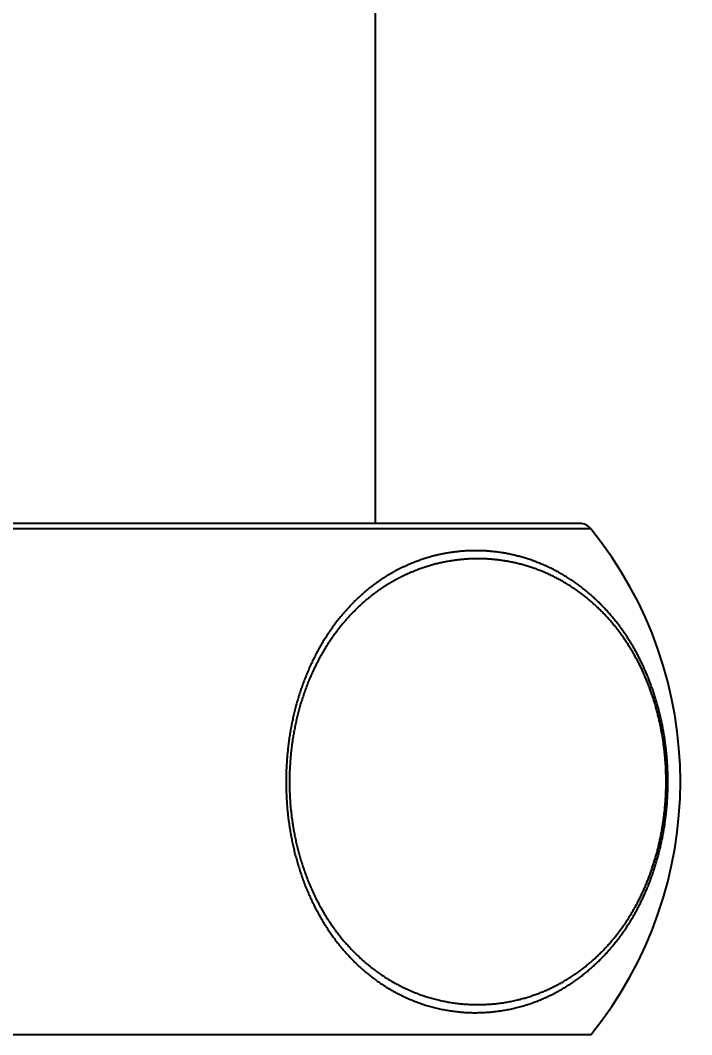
# Model space of a CAD drawing. Header units: millimetres. Extents: x 0 to 5600, y -67 to 2530.
# Drawn here: x 4154.88 to 4169.56, y 1496.62 to 1518.8 of the extents above; entities that cross this region are included whole.
import ezdxf

# ---------------------------------------------------------------- set-up
doc = ezdxf.new("R2010")
doc.units = ezdxf.units.MM
doc.layers.add('내부선 및 부속', color=4, linetype='Continuous')
doc.layers.add('치수선', color=7, linetype='Continuous')
doc.styles.add('____', font='')
doc.styles.get('____').set_extended_font_data('굴림')
doc.dimstyles.new('MSADIM', dxfattribs={"dimtxt": 33, "dimasz": 17, "dimexe": 10, "dimexo": 7.5, "dimgap": 10, "dimtad": 0, "dimtih": 1, "dimtoh": 1, "dimdec": 0, "dimzin": 1, "dimdsep": 46, "dimtxsty": '____', "dimcen": 11.25, "dimadec": 0, "dimazin": 0, "dimtfac": 1, "dimtdec": 0, "dimtix": 1, "dimtmove": 0, "dimatfit": 3, "dimfxl": 1, "dimtolj": 1, "dimtzin": 1, "dimarcsym": 0})

# ---------------------------------------------------------------- blocks, each defined once
blk = doc.blocks.new('*D6')
at = {"layer": '치수선', "color": 0, "linetype": 'Continuous', "lineweight": -2, "transparency": 16777216}
for p, q in [((4756.213, 1571.022), (4756.213, 1227.915)), ((4056.213, 1376.022), (4056.213, 1227.915)), ((4073.213, 1237.915), (4369.083, 1237.915)), ((4739.213, 1237.915), (4443.344, 1237.915))]:
    blk.add_line(p, q, dxfattribs=at)
at = {"layer": '치수선', "color": 0, "linetype": 'Continuous', "transparency": 16777216}
for points in [[(4073.213, 1240.748), (4073.213, 1235.081), (4056.213, 1237.915)], [(4739.213, 1240.748), (4739.213, 1235.081), (4756.213, 1237.915)]]:
    blk.add_solid(points, dxfattribs=at)
at = {"layer": '치수선', "color": 0, "linetype": 'Continuous', "transparency": 16777216, "insert": (4406.213, 1237.915), "char_height": 25, "attachment_point": 5, "style": '____'}
blk.add_mtext('\\A1;700', dxfattribs=at)

msp = doc.modelspace()

# ---------------------------------------------------------------- linework, layer by layer
at = {"layer": '내부선 및 부속', "linetype": 'Continuous'}
for p, q in [((4162.638, 1528.221), (4162.638, 1507.797)), ((4167.352, 1507.682), (4125.075, 1507.682)), ((4167.112, 1507.797), (4125.315, 1507.797)), ((4167.352, 1496.619), (4125.075, 1496.619))]:
    msp.add_line(p, q, dxfattribs=at)
at = {"layer": '내부선 및 부속', "linetype": 'Continuous', "flags": 128}
for points in [[(4165.852, 1497.243), (4165.876, 1497.25), (4165.9, 1497.257), (4165.924, 1497.264), (4165.948, 1497.271), (4165.971, 1497.279), (4165.995, 1497.287), (4166.019, 1497.295), (4166.043, 1497.303), (4166.066, 1497.311), (4166.09, 1497.319), (4166.113, 1497.328), (4166.137, 1497.336), (4166.16, 1497.345), (4166.184, 1497.354), (4166.207, 1497.363), (4166.23, 1497.373), (4166.254, 1497.382), (4166.277, 1497.392), (4166.3, 1497.402), (4166.323, 1497.411), (4166.346, 1497.422), (4166.369, 1497.432), (4166.391, 1497.442), (4166.414, 1497.453), (4166.437, 1497.463), (4166.459, 1497.474), (4166.482, 1497.485), (4166.505, 1497.496), (4166.527, 1497.507), (4166.549, 1497.519), (4166.571, 1497.53), (4166.594, 1497.542), (4166.616, 1497.554), (4166.638, 1497.566), (4166.66, 1497.578), (4166.682, 1497.59), (4166.703, 1497.603), (4166.725, 1497.615), (4166.747, 1497.628), (4166.768, 1497.641), (4166.79, 1497.654), (4166.811, 1497.667), (4166.832, 1497.68), (4166.853, 1497.693), (4166.875, 1497.707), (4166.896, 1497.72), (4166.916, 1497.734), (4166.937, 1497.748), (4166.958, 1497.762), (4166.979, 1497.776), (4166.999, 1497.791), (4167.02, 1497.805), (4167.04, 1497.819), (4167.061, 1497.834), (4167.081, 1497.849), (4167.101, 1497.864), (4167.121, 1497.879), (4167.141, 1497.894), (4167.161, 1497.909), (4167.18, 1497.925), (4167.2, 1497.94), (4167.22, 1497.956), (4167.239, 1497.972), (4167.259, 1497.988), (4167.278, 1498.004), (4167.297, 1498.02), (4167.316, 1498.036), (4167.335, 1498.052), (4167.354, 1498.069), (4167.373, 1498.085), (4167.391, 1498.102), (4167.41, 1498.119), (4167.428, 1498.136), (4167.447, 1498.153), (4167.465, 1498.17), (4167.483, 1498.187), (4167.501, 1498.204), (4167.519, 1498.222), (4167.537, 1498.24), (4167.555, 1498.257), (4167.573, 1498.275), (4167.59, 1498.293), (4167.608, 1498.311), (4167.625, 1498.329), (4167.642, 1498.347), (4167.659, 1498.365), (4167.676, 1498.384), (4167.693, 1498.402), (4167.71, 1498.421), (4167.727, 1498.439), (4167.743, 1498.458), (4167.76, 1498.477), (4167.776, 1498.496), (4167.793, 1498.515), (4167.809, 1498.534), (4167.825, 1498.553), (4167.841, 1498.573), (4167.857, 1498.592), (4167.873, 1498.611), (4167.888, 1498.631), (4167.888, 1498.631), (4167.904, 1498.651), (4167.919, 1498.67), (4167.935, 1498.69), (4167.95, 1498.71), (4167.965, 1498.73), (4167.98, 1498.75), (4167.995, 1498.77), (4168.01, 1498.791), (4168.024, 1498.811), (4168.039, 1498.831), (4168.053, 1498.852), (4168.068, 1498.872), (4168.082, 1498.893), (4168.096, 1498.914), (4168.11, 1498.934), (4168.124, 1498.955), (4168.138, 1498.976), (4168.151, 1498.997), (4168.165, 1499.018), (4168.179, 1499.039), (4168.192, 1499.06), (4168.205, 1499.082), (4168.218, 1499.103), (4168.231, 1499.124), (4168.244, 1499.146), (4168.257, 1499.167), (4168.27, 1499.189), (4168.283, 1499.211), (4168.295, 1499.232), (4168.307, 1499.254), (4168.32, 1499.276), (4168.332, 1499.298), (4168.344, 1499.32), (4168.356, 1499.342), (4168.368, 1499.364), (4168.38, 1499.386), (4168.391, 1499.408), (4168.403, 1499.43), (4168.414, 1499.453), (4168.426, 1499.475), (4168.437, 1499.497), (4168.448, 1499.52), (4168.459, 1499.542), (4168.47, 1499.565), (4168.481, 1499.588), (4168.491, 1499.61), (4168.502, 1499.633), (4168.512, 1499.656), (4168.523, 1499.679), (4168.533, 1499.701), (4168.543, 1499.724), (4168.553, 1499.747), (4168.563, 1499.77), (4168.573, 1499.793), (4168.582, 1499.816), (4168.592, 1499.84), (4168.602, 1499.863), (4168.611, 1499.886), (4168.62, 1499.909), (4168.629, 1499.933), (4168.639, 1499.956), (4168.648, 1499.979), (4168.656, 1500.003), (4168.665, 1500.026), (4168.674, 1500.05), (4168.682, 1500.073), (4168.691, 1500.097), (4168.699, 1500.121), (4168.707, 1500.144), (4168.716, 1500.168), (4168.724, 1500.192), (4168.731, 1500.215), (4168.739, 1500.239), (4168.747, 1500.263), (4168.755, 1500.287), (4168.762, 1500.311), (4168.77, 1500.335), (4168.777, 1500.359), (4168.784, 1500.383), (4168.791, 1500.407), (4168.798, 1500.431), (4168.805, 1500.455), (4168.812, 1500.479), (4168.819, 1500.503), (4168.825, 1500.527), (4168.832, 1500.552), (4168.838, 1500.576), (4168.844, 1500.6), (4168.85, 1500.624), (4168.856, 1500.649), (4168.862, 1500.673), (4168.868, 1500.697), (4168.874, 1500.722), (4168.88, 1500.746), (4168.885, 1500.771), (4168.891, 1500.795), (4168.896, 1500.82), (4168.901, 1500.844), (4168.907, 1500.869), (4168.912, 1500.893), (4168.912, 1500.893), (4168.917, 1500.918), (4168.921, 1500.942), (4168.926, 1500.967), (4168.931, 1500.992), (4168.935, 1501.016), (4168.94, 1501.041), (4168.944, 1501.066), (4168.948, 1501.09), (4168.953, 1501.115), (4168.957, 1501.14), (4168.961, 1501.164), (4168.965, 1501.189), (4168.968, 1501.214), (4168.972, 1501.239), (4168.975, 1501.264), (4168.979, 1501.288), (4168.982, 1501.313), (4168.986, 1501.338), (4168.989, 1501.363), (4168.992, 1501.388), (4168.995, 1501.413), (4168.998, 1501.438), (4169, 1501.462), (4169.003, 1501.487), (4169.006, 1501.512), (4169.008, 1501.537), (4169.01, 1501.562), (4169.013, 1501.587), (4169.015, 1501.612), (4169.017, 1501.637), (4169.019, 1501.662), (4169.021, 1501.687), (4169.022, 1501.712), (4169.024, 1501.737), (4169.026, 1501.762), (4169.027, 1501.787), (4169.029, 1501.812), (4169.03, 1501.837), (4169.031, 1501.862), (4169.032, 1501.887), (4169.033, 1501.912), (4169.034, 1501.937), (4169.035, 1501.962), (4169.035, 1501.987), (4169.036, 1502.013), (4169.036, 1502.038), (4169.037, 1502.063), (4169.037, 1502.088), (4169.037, 1502.113), (4169.037, 1502.138), (4169.037, 1502.163), (4169.037, 1502.188), (4169.037, 1502.213), (4169.037, 1502.238), (4169.036, 1502.263), (4169.036, 1502.288), (4169.035, 1502.313), (4169.035, 1502.338), (4169.034, 1502.363), (4169.033, 1502.388), (4169.032, 1502.413), (4169.031, 1502.438), (4169.03, 1502.464), (4169.029, 1502.489), (4169.027, 1502.514), (4169.026, 1502.539), (4169.024, 1502.564), (4169.022, 1502.589), (4169.021, 1502.614), (4169.019, 1502.639), (4169.017, 1502.664), (4169.015, 1502.689), (4169.013, 1502.713), (4169.01, 1502.738), (4169.008, 1502.763), (4169.006, 1502.788), (4169.003, 1502.813), (4169, 1502.838), (4168.998, 1502.863), (4168.995, 1502.888), (4168.992, 1502.913), (4168.989, 1502.938), (4168.986, 1502.963), (4168.982, 1502.987), (4168.979, 1503.012), (4168.975, 1503.037), (4168.972, 1503.062), (4168.968, 1503.087), (4168.964, 1503.111), (4168.961, 1503.136), (4168.957, 1503.161), (4168.953, 1503.186), (4168.948, 1503.21), (4168.944, 1503.235), (4168.94, 1503.26), (4168.935, 1503.284), (4168.931, 1503.309), (4168.926, 1503.334), (4168.921, 1503.358), (4168.917, 1503.383), (4168.917, 1503.383), (4168.912, 1503.407), (4168.907, 1503.432), (4168.901, 1503.457), (4168.896, 1503.481), (4168.891, 1503.506), (4168.885, 1503.53), (4168.88, 1503.554), (4168.874, 1503.579), (4168.868, 1503.603), (4168.862, 1503.628), (4168.856, 1503.652), (4168.85, 1503.676), (4168.844, 1503.701), (4168.838, 1503.725), (4168.832, 1503.749), (4168.825, 1503.773), (4168.819, 1503.797), (4168.812, 1503.822), (4168.805, 1503.846), (4168.798, 1503.87), (4168.791, 1503.894), (4168.784, 1503.918), (4168.777, 1503.942), (4168.77, 1503.966), (4168.762, 1503.99), (4168.755, 1504.014), (4168.747, 1504.038), (4168.739, 1504.061), (4168.731, 1504.085), (4168.724, 1504.109), (4168.716, 1504.133), (4168.707, 1504.156), (4168.699, 1504.18), (4168.691, 1504.204), (4168.682, 1504.227), (4168.674, 1504.251), (4168.665, 1504.274), (4168.656, 1504.298), (4168.648, 1504.321), (4168.639, 1504.345), (4168.629, 1504.368), (4168.62, 1504.391), (4168.611, 1504.415), (4168.602, 1504.438), (4168.592, 1504.461), (4168.582, 1504.484), (4168.573, 1504.507), (4168.563, 1504.53), (4168.553, 1504.553), (4168.543, 1504.576), (4168.533, 1504.599), (4168.523, 1504.622), (4168.512, 1504.645), (4168.502, 1504.668), (4168.491, 1504.69), (4168.481, 1504.713), (4168.47, 1504.736), (4168.459, 1504.758), (4168.448, 1504.781), (4168.437, 1504.803), (4168.426, 1504.826), (4168.414, 1504.848), (4168.403, 1504.87), (4168.391, 1504.893), (4168.38, 1504.915), (4168.368, 1504.937), (4168.356, 1504.959), (4168.344, 1504.981), (4168.332, 1505.003), (4168.32, 1505.025), (4168.307, 1505.047), (4168.295, 1505.068), (4168.283, 1505.09), (4168.27, 1505.112), (4168.257, 1505.133), (4168.244, 1505.155), (4168.231, 1505.176), (4168.218, 1505.198), (4168.205, 1505.219), (4168.192, 1505.24), (4168.179, 1505.262), (4168.165, 1505.283), (4168.152, 1505.304), (4168.138, 1505.325), (4168.124, 1505.346), (4168.11, 1505.366), (4168.096, 1505.387), (4168.082, 1505.408), (4168.068, 1505.428), (4168.053, 1505.449), (4168.039, 1505.469), (4168.024, 1505.49), (4168.01, 1505.51), (4167.995, 1505.53), (4167.98, 1505.55), (4167.965, 1505.571), (4167.95, 1505.591), (4167.935, 1505.61), (4167.919, 1505.63), (4167.904, 1505.65), (4167.904, 1505.65), (4167.888, 1505.67), (4167.873, 1505.689), (4167.857, 1505.709), (4167.841, 1505.728), (4167.825, 1505.747), (4167.809, 1505.767), (4167.793, 1505.786), (4167.776, 1505.805), (4167.76, 1505.824), (4167.743, 1505.843), (4167.727, 1505.861), (4167.71, 1505.88), (4167.693, 1505.899), (4167.676, 1505.917), (4167.659, 1505.935), (4167.642, 1505.954), (4167.625, 1505.972), (4167.608, 1505.99), (4167.59, 1506.008), (4167.573, 1506.026), (4167.555, 1506.044), (4167.537, 1506.061), (4167.519, 1506.079), (4167.501, 1506.096), (4167.483, 1506.114), (4167.465, 1506.131), (4167.447, 1506.148), (4167.428, 1506.165), (4167.41, 1506.182), (4167.391, 1506.199), (4167.373, 1506.215), (4167.354, 1506.232), (4167.335, 1506.248), (4167.316, 1506.265), (4167.297, 1506.281), (4167.278, 1506.297), (4167.259, 1506.313), (4167.239, 1506.329), (4167.22, 1506.345), (4167.2, 1506.36), (4167.18, 1506.376), (4167.161, 1506.391), (4167.141, 1506.407), (4167.121, 1506.422), (4167.101, 1506.437), (4167.081, 1506.452), (4167.06, 1506.467), (4167.04, 1506.481), (4167.02, 1506.496), (4166.999, 1506.51), (4166.979, 1506.524), (4166.958, 1506.539), (4166.937, 1506.553), (4166.916, 1506.567), (4166.895, 1506.58), (4166.874, 1506.594), (4166.853, 1506.607), (4166.832, 1506.621), (4166.811, 1506.634), (4166.79, 1506.647), (4166.768, 1506.66), (4166.747, 1506.673), (4166.725, 1506.686), (4166.703, 1506.698), (4166.681, 1506.71), (4166.66, 1506.723), (4166.638, 1506.735), (4166.616, 1506.747), (4166.594, 1506.759), (4166.571, 1506.77), (4166.549, 1506.782), (4166.527, 1506.793), (4166.505, 1506.804), (4166.482, 1506.816), (4166.46, 1506.827), (4166.437, 1506.837), (4166.414, 1506.848), (4166.392, 1506.859), (4166.369, 1506.869), (4166.346, 1506.879), (4166.323, 1506.889), (4166.3, 1506.899), (4166.277, 1506.909), (4166.254, 1506.918), (4166.231, 1506.928), (4166.207, 1506.937), (4166.184, 1506.946), (4166.161, 1506.955), (4166.137, 1506.964), (4166.114, 1506.973), (4166.09, 1506.981), (4166.066, 1506.99), (4166.043, 1506.998), (4166.019, 1507.006), (4165.995, 1507.014), (4165.972, 1507.022), (4165.948, 1507.029), (4165.924, 1507.037), (4165.9, 1507.044), (4165.876, 1507.051), (4165.876, 1507.051), (4165.852, 1507.058), (4165.828, 1507.065), (4165.803, 1507.071), (4165.779, 1507.078), (4165.755, 1507.084), (4165.731, 1507.09), (4165.706, 1507.096), (4165.682, 1507.102), (4165.658, 1507.108), (4165.633, 1507.113), (4165.609, 1507.119), (4165.584, 1507.124), (4165.56, 1507.129), (4165.535, 1507.134), (4165.51, 1507.138), (4165.486, 1507.143), (4165.461, 1507.147), (4165.436, 1507.151), (4165.412, 1507.155), (4165.387, 1507.159), (4165.362, 1507.163), (4165.337, 1507.166), (4165.312, 1507.17), (4165.288, 1507.173), (4165.263, 1507.176), (4165.238, 1507.179), (4165.213, 1507.181), (4165.188, 1507.184), (4165.163, 1507.186), (4165.138, 1507.188), (4165.113, 1507.19), (4165.088, 1507.192), (4165.063, 1507.194), (4165.038, 1507.195), (4165.013, 1507.196), (4164.988, 1507.197), (4164.963, 1507.198), (4164.938, 1507.199), (4164.913, 1507.2), (4164.888, 1507.2), (4164.863, 1507.201), (4164.838, 1507.201), (4164.813, 1507.201), (4164.788, 1507.2), (4164.763, 1507.2), (4164.738, 1507.199), (4164.713, 1507.199), (4164.688, 1507.198), (4164.663, 1507.197), (4164.638, 1507.195), (4164.613, 1507.194), (4164.588, 1507.192), (4164.563, 1507.191), (4164.538, 1507.189), (4164.513, 1507.187), (4164.488, 1507.184), (4164.463, 1507.182), (4164.438, 1507.179), (4164.413, 1507.177), (4164.388, 1507.174), (4164.363, 1507.17), (4164.339, 1507.167), (4164.314, 1507.164), (4164.289, 1507.16), (4164.264, 1507.156), (4164.239, 1507.152), (4164.215, 1507.148), (4164.19, 1507.144), (4164.165, 1507.139), (4164.141, 1507.135), (4164.116, 1507.13), (4164.092, 1507.125), (4164.067, 1507.12), (4164.043, 1507.115), (4164.018, 1507.109), (4163.994, 1507.103), (4163.969, 1507.098), (4163.945, 1507.092), (4163.921, 1507.085), (4163.897, 1507.079), (4163.872, 1507.073), (4163.848, 1507.066), (4163.824, 1507.059), (4163.8, 1507.052), (4163.776, 1507.045), (4163.752, 1507.038), (4163.728, 1507.03), (4163.704, 1507.023), (4163.68, 1507.015), (4163.657, 1507.007), (4163.633, 1506.999), (4163.609, 1506.99), (4163.586, 1506.982), (4163.562, 1506.973), (4163.539, 1506.965), (4163.515, 1506.956), (4163.492, 1506.947), (4163.469, 1506.937), (4163.445, 1506.928), (4163.422, 1506.919), (4163.422, 1506.919), (4163.399, 1506.909), (4163.376, 1506.899), (4163.353, 1506.889), (4163.33, 1506.879), (4163.307, 1506.869), (4163.285, 1506.858), (4163.262, 1506.847), (4163.262, 1506.847)], [(4165.886, 1497.415), (4165.909, 1497.421), (4165.933, 1497.428), (4165.956, 1497.435), (4165.979, 1497.442), (4166.003, 1497.449), (4166.026, 1497.457), (4166.049, 1497.464), (4166.072, 1497.472), (4166.095, 1497.48), (4166.118, 1497.488), (4166.141, 1497.496), (4166.164, 1497.504), (4166.187, 1497.513), (4166.21, 1497.521), (4166.233, 1497.53), (4166.255, 1497.539), (4166.278, 1497.548), (4166.3, 1497.557), (4166.323, 1497.566), (4166.345, 1497.576), (4166.368, 1497.586), (4166.39, 1497.595), (4166.412, 1497.605), (4166.435, 1497.615), (4166.457, 1497.625), (4166.479, 1497.636), (4166.501, 1497.646), (4166.523, 1497.657), (4166.545, 1497.668), (4166.567, 1497.679), (4166.588, 1497.69), (4166.61, 1497.701), (4166.632, 1497.712), (4166.653, 1497.724), (4166.674, 1497.735), (4166.696, 1497.747), (4166.717, 1497.759), (4166.738, 1497.771), (4166.759, 1497.783), (4166.78, 1497.795), (4166.801, 1497.808), (4166.822, 1497.82), (4166.843, 1497.833), (4166.864, 1497.846), (4166.885, 1497.859), (4166.905, 1497.872), (4166.926, 1497.885), (4166.946, 1497.898), (4166.966, 1497.912), (4166.987, 1497.925), (4167.007, 1497.939), (4167.027, 1497.953), (4167.047, 1497.967), (4167.067, 1497.981), (4167.086, 1497.995), (4167.106, 1498.01), (4167.126, 1498.024), (4167.145, 1498.039), (4167.165, 1498.053), (4167.184, 1498.068), (4167.203, 1498.083), (4167.222, 1498.098), (4167.241, 1498.113), (4167.26, 1498.129), (4167.279, 1498.144), (4167.298, 1498.16), (4167.317, 1498.175), (4167.335, 1498.191), (4167.354, 1498.207), (4167.372, 1498.223), (4167.391, 1498.239), (4167.409, 1498.255), (4167.427, 1498.271), (4167.445, 1498.288), (4167.463, 1498.304), (4167.481, 1498.321), (4167.498, 1498.338), (4167.516, 1498.355), (4167.534, 1498.372), (4167.551, 1498.389), (4167.568, 1498.406), (4167.585, 1498.423), (4167.603, 1498.44), (4167.62, 1498.458), (4167.637, 1498.475), (4167.653, 1498.493), (4167.67, 1498.511), (4167.687, 1498.529), (4167.703, 1498.547), (4167.72, 1498.565), (4167.736, 1498.583), (4167.752, 1498.601), (4167.768, 1498.619), (4167.784, 1498.638), (4167.8, 1498.656), (4167.816, 1498.675), (4167.831, 1498.693), (4167.847, 1498.712), (4167.863, 1498.731), (4167.878, 1498.75), (4167.878, 1498.75), (4167.893, 1498.769), (4167.908, 1498.788), (4167.923, 1498.807), (4167.938, 1498.826), (4167.953, 1498.846), (4167.968, 1498.865), (4167.982, 1498.885), (4167.997, 1498.904), (4168.011, 1498.924), (4168.026, 1498.944), (4168.04, 1498.964), (4168.054, 1498.983), (4168.068, 1499.003), (4168.082, 1499.024), (4168.095, 1499.044), (4168.109, 1499.064), (4168.123, 1499.084), (4168.136, 1499.104), (4168.149, 1499.125), (4168.163, 1499.145), (4168.176, 1499.166), (4168.189, 1499.186), (4168.202, 1499.207), (4168.214, 1499.228), (4168.227, 1499.249), (4168.24, 1499.27), (4168.252, 1499.291), (4168.265, 1499.312), (4168.277, 1499.333), (4168.289, 1499.354), (4168.301, 1499.375), (4168.313, 1499.396), (4168.325, 1499.418), (4168.337, 1499.439), (4168.348, 1499.46), (4168.36, 1499.482), (4168.371, 1499.503), (4168.382, 1499.525), (4168.394, 1499.547), (4168.405, 1499.568), (4168.416, 1499.59), (4168.427, 1499.612), (4168.437, 1499.634), (4168.448, 1499.656), (4168.459, 1499.678), (4168.469, 1499.7), (4168.479, 1499.722), (4168.49, 1499.744), (4168.5, 1499.766), (4168.51, 1499.788), (4168.52, 1499.811), (4168.53, 1499.833), (4168.539, 1499.855), (4168.549, 1499.878), (4168.558, 1499.9), (4168.568, 1499.923), (4168.577, 1499.945), (4168.586, 1499.968), (4168.595, 1499.99), (4168.604, 1500.013), (4168.613, 1500.036), (4168.622, 1500.058), (4168.631, 1500.081), (4168.639, 1500.104), (4168.648, 1500.127), (4168.656, 1500.15), (4168.664, 1500.173), (4168.673, 1500.196), (4168.681, 1500.219), (4168.689, 1500.242), (4168.696, 1500.265), (4168.704, 1500.288), (4168.712, 1500.311), (4168.719, 1500.334), (4168.727, 1500.357), (4168.734, 1500.381), (4168.741, 1500.404), (4168.748, 1500.427), (4168.755, 1500.451), (4168.762, 1500.474), (4168.769, 1500.497), (4168.776, 1500.521), (4168.783, 1500.544), (4168.789, 1500.568), (4168.795, 1500.591), (4168.802, 1500.615), (4168.808, 1500.639), (4168.814, 1500.662), (4168.82, 1500.686), (4168.826, 1500.709), (4168.832, 1500.733), (4168.838, 1500.757), (4168.843, 1500.781), (4168.849, 1500.804), (4168.854, 1500.828), (4168.859, 1500.852), (4168.865, 1500.876), (4168.87, 1500.9), (4168.875, 1500.923), (4168.88, 1500.947), (4168.88, 1500.947), (4168.884, 1500.971), (4168.889, 1500.995), (4168.894, 1501.019), (4168.898, 1501.043), (4168.903, 1501.067), (4168.907, 1501.091), (4168.911, 1501.115), (4168.915, 1501.139), (4168.919, 1501.163), (4168.923, 1501.187), (4168.927, 1501.211), (4168.931, 1501.235), (4168.935, 1501.259), (4168.938, 1501.283), (4168.941, 1501.308), (4168.945, 1501.332), (4168.948, 1501.356), (4168.951, 1501.38), (4168.954, 1501.404), (4168.957, 1501.429), (4168.96, 1501.453), (4168.963, 1501.477), (4168.965, 1501.501), (4168.968, 1501.525), (4168.97, 1501.55), (4168.973, 1501.574), (4168.975, 1501.598), (4168.977, 1501.623), (4168.979, 1501.647), (4168.981, 1501.671), (4168.983, 1501.695), (4168.985, 1501.72), (4168.986, 1501.744), (4168.988, 1501.768), (4168.989, 1501.793), (4168.991, 1501.817), (4168.992, 1501.841), (4168.993, 1501.866), (4168.994, 1501.89), (4168.995, 1501.915), (4168.996, 1501.939), (4168.997, 1501.963), (4168.998, 1501.988), (4168.998, 1502.012), (4168.999, 1502.036), (4168.999, 1502.061), (4168.999, 1502.085), (4169, 1502.11), (4169, 1502.134), (4169, 1502.158), (4169, 1502.183), (4169, 1502.207), (4168.999, 1502.232), (4168.999, 1502.256), (4168.998, 1502.28), (4168.998, 1502.305), (4168.997, 1502.329), (4168.997, 1502.353), (4168.996, 1502.378), (4168.995, 1502.402), (4168.994, 1502.426), (4168.993, 1502.451), (4168.991, 1502.475), (4168.99, 1502.5), (4168.988, 1502.524), (4168.987, 1502.548), (4168.985, 1502.573), (4168.984, 1502.597), (4168.982, 1502.621), (4168.98, 1502.645), (4168.978, 1502.67), (4168.976, 1502.694), (4168.973, 1502.718), (4168.971, 1502.743), (4168.969, 1502.767), (4168.966, 1502.791), (4168.964, 1502.815), (4168.961, 1502.84), (4168.958, 1502.864), (4168.955, 1502.888), (4168.952, 1502.912), (4168.949, 1502.936), (4168.946, 1502.961), (4168.943, 1502.985), (4168.939, 1503.009), (4168.936, 1503.033), (4168.932, 1503.057), (4168.928, 1503.081), (4168.925, 1503.105), (4168.921, 1503.129), (4168.917, 1503.153), (4168.913, 1503.177), (4168.908, 1503.201), (4168.904, 1503.225), (4168.9, 1503.249), (4168.895, 1503.273), (4168.891, 1503.297), (4168.886, 1503.321), (4168.881, 1503.345), (4168.876, 1503.369), (4168.876, 1503.369), (4168.871, 1503.393), (4168.866, 1503.417), (4168.861, 1503.441), (4168.856, 1503.464), (4168.851, 1503.488), (4168.845, 1503.512), (4168.839, 1503.536), (4168.834, 1503.559), (4168.828, 1503.583), (4168.822, 1503.607), (4168.816, 1503.63), (4168.81, 1503.654), (4168.804, 1503.678), (4168.798, 1503.701), (4168.791, 1503.725), (4168.785, 1503.748), (4168.778, 1503.772), (4168.772, 1503.795), (4168.765, 1503.819), (4168.758, 1503.842), (4168.751, 1503.865), (4168.744, 1503.889), (4168.737, 1503.912), (4168.729, 1503.935), (4168.722, 1503.958), (4168.714, 1503.982), (4168.707, 1504.005), (4168.699, 1504.028), (4168.691, 1504.051), (4168.683, 1504.074), (4168.675, 1504.097), (4168.667, 1504.12), (4168.659, 1504.143), (4168.651, 1504.166), (4168.642, 1504.189), (4168.634, 1504.212), (4168.625, 1504.234), (4168.616, 1504.257), (4168.607, 1504.28), (4168.599, 1504.303), (4168.589, 1504.325), (4168.58, 1504.348), (4168.571, 1504.37), (4168.562, 1504.393), (4168.552, 1504.415), (4168.543, 1504.438), (4168.533, 1504.46), (4168.523, 1504.482), (4168.513, 1504.505), (4168.503, 1504.527), (4168.493, 1504.549), (4168.483, 1504.571), (4168.473, 1504.593), (4168.462, 1504.615), (4168.452, 1504.637), (4168.441, 1504.659), (4168.43, 1504.681), (4168.419, 1504.703), (4168.408, 1504.725), (4168.397, 1504.747), (4168.386, 1504.768), (4168.375, 1504.79), (4168.364, 1504.811), (4168.352, 1504.833), (4168.341, 1504.854), (4168.329, 1504.876), (4168.317, 1504.897), (4168.305, 1504.918), (4168.293, 1504.94), (4168.281, 1504.961), (4168.269, 1504.982), (4168.256, 1505.003), (4168.244, 1505.024), (4168.231, 1505.045), (4168.219, 1505.066), (4168.206, 1505.086), (4168.193, 1505.107), (4168.18, 1505.128), (4168.167, 1505.148), (4168.154, 1505.169), (4168.141, 1505.189), (4168.127, 1505.21), (4168.114, 1505.23), (4168.1, 1505.25), (4168.086, 1505.27), (4168.073, 1505.29), (4168.059, 1505.31), (4168.045, 1505.33), (4168.03, 1505.35), (4168.016, 1505.37), (4168.002, 1505.39), (4167.987, 1505.409), (4167.973, 1505.429), (4167.958, 1505.448), (4167.943, 1505.468), (4167.928, 1505.487), (4167.913, 1505.506), (4167.898, 1505.525), (4167.883, 1505.544), (4167.868, 1505.563), (4167.868, 1505.563), (4167.852, 1505.582), (4167.837, 1505.601), (4167.821, 1505.62), (4167.805, 1505.638), (4167.79, 1505.657), (4167.774, 1505.675), (4167.758, 1505.693), (4167.741, 1505.712), (4167.725, 1505.73), (4167.709, 1505.748), (4167.692, 1505.766), (4167.676, 1505.784), (4167.659, 1505.802), (4167.642, 1505.819), (4167.625, 1505.837), (4167.608, 1505.854), (4167.591, 1505.872), (4167.574, 1505.889), (4167.557, 1505.906), (4167.54, 1505.923), (4167.522, 1505.94), (4167.505, 1505.957), (4167.487, 1505.974), (4167.469, 1505.991), (4167.451, 1506.007), (4167.433, 1506.024), (4167.415, 1506.04), (4167.397, 1506.056), (4167.379, 1506.072), (4167.36, 1506.088), (4167.342, 1506.104), (4167.323, 1506.12), (4167.305, 1506.136), (4167.286, 1506.151), (4167.267, 1506.167), (4167.248, 1506.182), (4167.229, 1506.197), (4167.21, 1506.212), (4167.191, 1506.227), (4167.171, 1506.242), (4167.152, 1506.257), (4167.132, 1506.272), (4167.113, 1506.286), (4167.093, 1506.301), (4167.073, 1506.315), (4167.053, 1506.329), (4167.034, 1506.343), (4167.014, 1506.357), (4166.993, 1506.371), (4166.973, 1506.384), (4166.953, 1506.398), (4166.933, 1506.411), (4166.912, 1506.424), (4166.892, 1506.437), (4166.871, 1506.45), (4166.85, 1506.463), (4166.829, 1506.476), (4166.809, 1506.489), (4166.788, 1506.501), (4166.767, 1506.513), (4166.746, 1506.526), (4166.724, 1506.538), (4166.703, 1506.55), (4166.682, 1506.561), (4166.66, 1506.573), (4166.639, 1506.585), (4166.617, 1506.596), (4166.596, 1506.607), (4166.574, 1506.618), (4166.552, 1506.629), (4166.53, 1506.64), (4166.508, 1506.651), (4166.487, 1506.661), (4166.464, 1506.672), (4166.442, 1506.682), (4166.42, 1506.692), (4166.398, 1506.702), (4166.376, 1506.712), (4166.353, 1506.721), (4166.331, 1506.731), (4166.308, 1506.74), (4166.286, 1506.75), (4166.263, 1506.759), (4166.241, 1506.768), (4166.218, 1506.776), (4166.195, 1506.785), (4166.172, 1506.794), (4166.149, 1506.802), (4166.126, 1506.81), (4166.103, 1506.818), (4166.08, 1506.826), (4166.057, 1506.834), (4166.034, 1506.841), (4166.011, 1506.849), (4165.988, 1506.856), (4165.964, 1506.863), (4165.941, 1506.87), (4165.918, 1506.877), (4165.894, 1506.884), (4165.871, 1506.89), (4165.871, 1506.89), (4165.847, 1506.897), (4165.824, 1506.903), (4165.8, 1506.909), (4165.776, 1506.915), (4165.753, 1506.921), (4165.729, 1506.926), (4165.705, 1506.932), (4165.681, 1506.937), (4165.658, 1506.942), (4165.634, 1506.947), (4165.61, 1506.952), (4165.586, 1506.957), (4165.562, 1506.961), (4165.538, 1506.966), (4165.514, 1506.97), (4165.49, 1506.974), (4165.466, 1506.978), (4165.442, 1506.982), (4165.418, 1506.985), (4165.394, 1506.989), (4165.37, 1506.992), (4165.345, 1506.995), (4165.321, 1506.998), (4165.297, 1507.001), (4165.273, 1507.003), (4165.248, 1507.006), (4165.224, 1507.008), (4165.2, 1507.01), (4165.176, 1507.012), (4165.151, 1507.014), (4165.127, 1507.016), (4165.103, 1507.017), (4165.078, 1507.019), (4165.054, 1507.02), (4165.03, 1507.021), (4165.005, 1507.022), (4164.981, 1507.022), (4164.957, 1507.023), (4164.932, 1507.023), (4164.908, 1507.024), (4164.884, 1507.024), (4164.859, 1507.024), (4164.835, 1507.023), (4164.811, 1507.023), (4164.786, 1507.023), (4164.762, 1507.022), (4164.737, 1507.021), (4164.713, 1507.02), (4164.689, 1507.019), (4164.664, 1507.017), (4164.64, 1507.016), (4164.616, 1507.014), (4164.592, 1507.012), (4164.567, 1507.01), (4164.543, 1507.008), (4164.519, 1507.006), (4164.494, 1507.004), (4164.47, 1507.001), (4164.446, 1506.998), (4164.422, 1506.995), (4164.398, 1506.992), (4164.374, 1506.989), (4164.349, 1506.985), (4164.325, 1506.982), (4164.301, 1506.978), (4164.277, 1506.974), (4164.253, 1506.97), (4164.229, 1506.966), (4164.205, 1506.962), (4164.181, 1506.957), (4164.157, 1506.953), (4164.133, 1506.948), (4164.11, 1506.943), (4164.086, 1506.938), (4164.062, 1506.932), (4164.038, 1506.927), (4164.014, 1506.921), (4163.991, 1506.916), (4163.967, 1506.91), (4163.944, 1506.904), (4163.92, 1506.897), (4163.896, 1506.891), (4163.873, 1506.884), (4163.849, 1506.878), (4163.826, 1506.871), (4163.803, 1506.864), (4163.779, 1506.857), (4163.756, 1506.85), (4163.733, 1506.842), (4163.71, 1506.835), (4163.687, 1506.827), (4163.664, 1506.819), (4163.641, 1506.811), (4163.618, 1506.803), (4163.595, 1506.794), (4163.572, 1506.786), (4163.549, 1506.777), (4163.526, 1506.768), (4163.504, 1506.759), (4163.481, 1506.75), (4163.481, 1506.75), (4163.459, 1506.741), (4163.436, 1506.732), (4163.414, 1506.722), (4163.391, 1506.713), (4163.369, 1506.703), (4163.347, 1506.693), (4163.325, 1506.683), (4163.325, 1506.683)], [(4163.262, 1506.847), (4163.252, 1506.843), (4163.242, 1506.838), (4163.232, 1506.833), (4163.223, 1506.829), (4163.213, 1506.824), (4163.203, 1506.819), (4163.193, 1506.814), (4163.183, 1506.809), (4163.174, 1506.804), (4163.164, 1506.799), (4163.154, 1506.794), (4163.144, 1506.789), (4163.135, 1506.784), (4163.125, 1506.779), (4163.115, 1506.774), (4163.106, 1506.769), (4163.096, 1506.764), (4163.086, 1506.759), (4163.077, 1506.753), (4163.067, 1506.748), (4163.057, 1506.743), (4163.048, 1506.738), (4163.038, 1506.732), (4163.029, 1506.727), (4163.019, 1506.722), (4163.01, 1506.716), (4163, 1506.711), (4162.991, 1506.705), (4162.981, 1506.7), (4162.972, 1506.694), (4162.962, 1506.689), (4162.953, 1506.683), (4162.943, 1506.678), (4162.934, 1506.672), (4162.925, 1506.666), (4162.915, 1506.661), (4162.906, 1506.655), (4162.896, 1506.649), (4162.887, 1506.643), (4162.878, 1506.638), (4162.869, 1506.632), (4162.859, 1506.626), (4162.85, 1506.62), (4162.841, 1506.614), (4162.832, 1506.608), (4162.822, 1506.602), (4162.813, 1506.596), (4162.804, 1506.59), (4162.795, 1506.584), (4162.786, 1506.578), (4162.777, 1506.572), (4162.767, 1506.566), (4162.758, 1506.56), (4162.749, 1506.554), (4162.74, 1506.548), (4162.731, 1506.542), (4162.722, 1506.535), (4162.713, 1506.529), (4162.704, 1506.523), (4162.695, 1506.516), (4162.686, 1506.51), (4162.677, 1506.504), (4162.668, 1506.497), (4162.659, 1506.491), (4162.651, 1506.485), (4162.642, 1506.478), (4162.633, 1506.472), (4162.624, 1506.465), (4162.615, 1506.459), (4162.606, 1506.452), (4162.598, 1506.445), (4162.589, 1506.439), (4162.58, 1506.432), (4162.571, 1506.426), (4162.563, 1506.419), (4162.554, 1506.412), (4162.545, 1506.405), (4162.537, 1506.399), (4162.528, 1506.392), (4162.52, 1506.385), (4162.511, 1506.378), (4162.502, 1506.371), (4162.494, 1506.365), (4162.485, 1506.358), (4162.477, 1506.351), (4162.468, 1506.344), (4162.46, 1506.337), (4162.451, 1506.33), (4162.443, 1506.323), (4162.435, 1506.316), (4162.426, 1506.309), (4162.418, 1506.302), (4162.409, 1506.295), (4162.401, 1506.287), (4162.393, 1506.28), (4162.384, 1506.273), (4162.376, 1506.266), (4162.368, 1506.259), (4162.36, 1506.251), (4162.351, 1506.244), (4162.351, 1506.244), (4162.343, 1506.237), (4162.335, 1506.23), (4162.327, 1506.222), (4162.319, 1506.215), (4162.311, 1506.208), (4162.303, 1506.2), (4162.294, 1506.193), (4162.286, 1506.185), (4162.278, 1506.178), (4162.27, 1506.17), (4162.262, 1506.163), (4162.254, 1506.155), (4162.246, 1506.148), (4162.238, 1506.14), (4162.231, 1506.133), (4162.223, 1506.125), (4162.215, 1506.118), (4162.207, 1506.11), (4162.199, 1506.102), (4162.191, 1506.095), (4162.183, 1506.087), (4162.176, 1506.079), (4162.168, 1506.071), (4162.16, 1506.064), (4162.152, 1506.056), (4162.145, 1506.048), (4162.137, 1506.04), (4162.129, 1506.032), (4162.122, 1506.025), (4162.114, 1506.017), (4162.107, 1506.009), (4162.099, 1506.001), (4162.091, 1505.993), (4162.084, 1505.985), (4162.076, 1505.977), (4162.069, 1505.969), (4162.061, 1505.961), (4162.054, 1505.953), (4162.047, 1505.945), (4162.039, 1505.937), (4162.032, 1505.929), (4162.024, 1505.921), (4162.017, 1505.912), (4162.01, 1505.904), (4162.002, 1505.896), (4161.995, 1505.888), (4161.988, 1505.88), (4161.981, 1505.872), (4161.973, 1505.863), (4161.966, 1505.855), (4161.959, 1505.847), (4161.952, 1505.839), (4161.945, 1505.83), (4161.938, 1505.822), (4161.931, 1505.814), (4161.924, 1505.805), (4161.917, 1505.797), (4161.909, 1505.789), (4161.902, 1505.78), (4161.902, 1505.78)], [(4163.325, 1506.683), (4163.315, 1506.678), (4163.305, 1506.674), (4163.295, 1506.669), (4163.286, 1506.665), (4163.276, 1506.66), (4163.266, 1506.655), (4163.256, 1506.651), (4163.247, 1506.646), (4163.237, 1506.641), (4163.227, 1506.637), (4163.218, 1506.632), (4163.208, 1506.627), (4163.199, 1506.622), (4163.189, 1506.617), (4163.179, 1506.612), (4163.17, 1506.608), (4163.16, 1506.603), (4163.151, 1506.598), (4163.141, 1506.593), (4163.132, 1506.588), (4163.122, 1506.583), (4163.113, 1506.577), (4163.103, 1506.572), (4163.094, 1506.567), (4163.084, 1506.562), (4163.075, 1506.557), (4163.065, 1506.552), (4163.056, 1506.546), (4163.047, 1506.541), (4163.037, 1506.536), (4163.028, 1506.53), (4163.018, 1506.525), (4163.009, 1506.52), (4163, 1506.514), (4162.991, 1506.509), (4162.981, 1506.503), (4162.972, 1506.498), (4162.963, 1506.492), (4162.953, 1506.487), (4162.944, 1506.481), (4162.935, 1506.476), (4162.926, 1506.47), (4162.917, 1506.465), (4162.907, 1506.459), (4162.898, 1506.453), (4162.889, 1506.447), (4162.88, 1506.442), (4162.871, 1506.436), (4162.862, 1506.43), (4162.853, 1506.424), (4162.844, 1506.418), (4162.835, 1506.413), (4162.826, 1506.407), (4162.817, 1506.401), (4162.808, 1506.395), (4162.799, 1506.389), (4162.79, 1506.383), (4162.781, 1506.377), (4162.772, 1506.371), (4162.763, 1506.365), (4162.754, 1506.359), (4162.745, 1506.353), (4162.736, 1506.346), (4162.727, 1506.34), (4162.719, 1506.334), (4162.71, 1506.328), (4162.701, 1506.322), (4162.692, 1506.315), (4162.683, 1506.309), (4162.675, 1506.303), (4162.666, 1506.296), (4162.657, 1506.29), (4162.649, 1506.284), (4162.64, 1506.277), (4162.631, 1506.271), (4162.623, 1506.264), (4162.614, 1506.258), (4162.605, 1506.251), (4162.597, 1506.245), (4162.588, 1506.238), (4162.58, 1506.232), (4162.571, 1506.225), (4162.563, 1506.218), (4162.554, 1506.212), (4162.546, 1506.205), (4162.537, 1506.198), (4162.529, 1506.192), (4162.52, 1506.185), (4162.512, 1506.178), (4162.504, 1506.171), (4162.495, 1506.165), (4162.487, 1506.158), (4162.479, 1506.151), (4162.47, 1506.144), (4162.462, 1506.137), (4162.454, 1506.13), (4162.445, 1506.123), (4162.437, 1506.116), (4162.429, 1506.109), (4162.421, 1506.102), (4162.421, 1506.102), (4162.413, 1506.095), (4162.404, 1506.088), (4162.396, 1506.081), (4162.388, 1506.074), (4162.38, 1506.067), (4162.372, 1506.06), (4162.364, 1506.053), (4162.356, 1506.045), (4162.348, 1506.038), (4162.34, 1506.031), (4162.332, 1506.024), (4162.324, 1506.016), (4162.316, 1506.009), (4162.308, 1506.002), (4162.3, 1505.995), (4162.292, 1505.987), (4162.284, 1505.98), (4162.277, 1505.972), (4162.269, 1505.965), (4162.261, 1505.958), (4162.253, 1505.95), (4162.245, 1505.943), (4162.238, 1505.935), (4162.23, 1505.928), (4162.222, 1505.92), (4162.214, 1505.913), (4162.207, 1505.905), (4162.199, 1505.897), (4162.191, 1505.89), (4162.184, 1505.882), (4162.176, 1505.875), (4162.169, 1505.867), (4162.161, 1505.859), (4162.154, 1505.851), (4162.146, 1505.844), (4162.139, 1505.836), (4162.131, 1505.828), (4162.124, 1505.82), (4162.116, 1505.813), (4162.109, 1505.805), (4162.101, 1505.797), (4162.094, 1505.789), (4162.087, 1505.781), (4162.079, 1505.773), (4162.072, 1505.766), (4162.065, 1505.758), (4162.058, 1505.75), (4162.05, 1505.742), (4162.043, 1505.734), (4162.036, 1505.726), (4162.029, 1505.718), (4162.022, 1505.71), (4162.014, 1505.702), (4162.007, 1505.694), (4162, 1505.685), (4161.993, 1505.677), (4161.986, 1505.669), (4161.979, 1505.661), (4161.972, 1505.653), (4161.972, 1505.653)], [(4161.902, 1505.78), (4161.884, 1505.758), (4161.865, 1505.735), (4161.847, 1505.712), (4161.829, 1505.689), (4161.811, 1505.666), (4161.793, 1505.643), (4161.775, 1505.619), (4161.757, 1505.596), (4161.74, 1505.572), (4161.722, 1505.548), (4161.705, 1505.525), (4161.688, 1505.501), (4161.671, 1505.477), (4161.655, 1505.452), (4161.638, 1505.428), (4161.622, 1505.404), (4161.605, 1505.379), (4161.589, 1505.355), (4161.573, 1505.33), (4161.557, 1505.305), (4161.542, 1505.28), (4161.526, 1505.255), (4161.511, 1505.23), (4161.495, 1505.205), (4161.48, 1505.18), (4161.465, 1505.154), (4161.45, 1505.129), (4161.436, 1505.103), (4161.421, 1505.078), (4161.407, 1505.052), (4161.393, 1505.026), (4161.379, 1505), (4161.365, 1504.974), (4161.351, 1504.948), (4161.337, 1504.922), (4161.324, 1504.896), (4161.31, 1504.869), (4161.297, 1504.843), (4161.284, 1504.817), (4161.271, 1504.79), (4161.258, 1504.763), (4161.246, 1504.737), (4161.233, 1504.71), (4161.221, 1504.683), (4161.209, 1504.656), (4161.197, 1504.629), (4161.185, 1504.602), (4161.173, 1504.575), (4161.162, 1504.548), (4161.15, 1504.521), (4161.139, 1504.494), (4161.128, 1504.467), (4161.117, 1504.439), (4161.106, 1504.412), (4161.095, 1504.384), (4161.085, 1504.357), (4161.075, 1504.329), (4161.064, 1504.302), (4161.054, 1504.274), (4161.044, 1504.247), (4161.035, 1504.219), (4161.025, 1504.191), (4161.015, 1504.163), (4161.006, 1504.136), (4160.997, 1504.108), (4160.988, 1504.08), (4160.979, 1504.052), (4160.97, 1504.024), (4160.961, 1503.996), (4160.953, 1503.968), (4160.945, 1503.94), (4160.936, 1503.911), (4160.928, 1503.883), (4160.92, 1503.855), (4160.913, 1503.827), (4160.905, 1503.798), (4160.897, 1503.77), (4160.89, 1503.742), (4160.883, 1503.713), (4160.876, 1503.685), (4160.869, 1503.656), (4160.862, 1503.628), (4160.855, 1503.599), (4160.849, 1503.571), (4160.842, 1503.542), (4160.836, 1503.513), (4160.83, 1503.485), (4160.824, 1503.456), (4160.818, 1503.427), (4160.812, 1503.399), (4160.807, 1503.37), (4160.801, 1503.341), (4160.796, 1503.312), (4160.791, 1503.283), (4160.786, 1503.254), (4160.781, 1503.225), (4160.776, 1503.197), (4160.771, 1503.168), (4160.767, 1503.139), (4160.762, 1503.11), (4160.762, 1503.11), (4160.758, 1503.081), (4160.754, 1503.052), (4160.75, 1503.022), (4160.746, 1502.993), (4160.742, 1502.964), (4160.739, 1502.935), (4160.735, 1502.906), (4160.732, 1502.877), (4160.729, 1502.848), (4160.726, 1502.818), (4160.723, 1502.789), (4160.72, 1502.76), (4160.717, 1502.731), (4160.715, 1502.702), (4160.712, 1502.672), (4160.71, 1502.643), (4160.708, 1502.614), (4160.706, 1502.585), (4160.704, 1502.555), (4160.702, 1502.526), (4160.701, 1502.497), (4160.699, 1502.467), (4160.698, 1502.438), (4160.696, 1502.409), (4160.695, 1502.379), (4160.694, 1502.35), (4160.694, 1502.321), (4160.693, 1502.291), (4160.692, 1502.262), (4160.692, 1502.233), (4160.692, 1502.203), (4160.691, 1502.174), (4160.691, 1502.145), (4160.691, 1502.115), (4160.692, 1502.086), (4160.692, 1502.056), (4160.693, 1502.027), (4160.693, 1501.998), (4160.694, 1501.968), (4160.695, 1501.939), (4160.696, 1501.91), (4160.697, 1501.88), (4160.698, 1501.851), (4160.7, 1501.822), (4160.701, 1501.793), (4160.703, 1501.763), (4160.705, 1501.734), (4160.707, 1501.705), (4160.709, 1501.675), (4160.711, 1501.646), (4160.713, 1501.617), (4160.716, 1501.588), (4160.718, 1501.558), (4160.721, 1501.529), (4160.724, 1501.5), (4160.727, 1501.471), (4160.73, 1501.442), (4160.733, 1501.413), (4160.736, 1501.383), (4160.74, 1501.354), (4160.744, 1501.325), (4160.747, 1501.296), (4160.751, 1501.267), (4160.755, 1501.238), (4160.76, 1501.209), (4160.764, 1501.18), (4160.768, 1501.151), (4160.773, 1501.122), (4160.778, 1501.093), (4160.782, 1501.064), (4160.787, 1501.035), (4160.793, 1501.006), (4160.798, 1500.977), (4160.803, 1500.949), (4160.809, 1500.92), (4160.814, 1500.891), (4160.82, 1500.862), (4160.826, 1500.834), (4160.832, 1500.805), (4160.838, 1500.776), (4160.845, 1500.748), (4160.851, 1500.719), (4160.858, 1500.69), (4160.865, 1500.662), (4160.871, 1500.633), (4160.878, 1500.605), (4160.886, 1500.576), (4160.893, 1500.548), (4160.9, 1500.519), (4160.908, 1500.491), (4160.916, 1500.463), (4160.924, 1500.434), (4160.932, 1500.406), (4160.94, 1500.378), (4160.948, 1500.35), (4160.956, 1500.322), (4160.965, 1500.293), (4160.974, 1500.265), (4160.983, 1500.237), (4160.992, 1500.209), (4160.992, 1500.209), (4161.001, 1500.181), (4161.01, 1500.153), (4161.019, 1500.126), (4161.029, 1500.098), (4161.039, 1500.07), (4161.049, 1500.042), (4161.059, 1500.015), (4161.069, 1499.987), (4161.079, 1499.959), (4161.09, 1499.932), (4161.1, 1499.904), (4161.111, 1499.877), (4161.122, 1499.849), (4161.133, 1499.822), (4161.144, 1499.795), (4161.155, 1499.768), (4161.167, 1499.741), (4161.178, 1499.713), (4161.19, 1499.686), (4161.202, 1499.66), (4161.214, 1499.633), (4161.226, 1499.606), (4161.238, 1499.579), (4161.251, 1499.552), (4161.264, 1499.526), (4161.276, 1499.499), (4161.289, 1499.473), (4161.302, 1499.446), (4161.316, 1499.42), (4161.329, 1499.394), (4161.342, 1499.368), (4161.356, 1499.342), (4161.37, 1499.316), (4161.384, 1499.29), (4161.398, 1499.264), (4161.412, 1499.238), (4161.427, 1499.212), (4161.441, 1499.187), (4161.456, 1499.161), (4161.471, 1499.136), (4161.486, 1499.111), (4161.501, 1499.085), (4161.516, 1499.06), (4161.532, 1499.035), (4161.547, 1499.01), (4161.563, 1498.985), (4161.579, 1498.961), (4161.595, 1498.936), (4161.612, 1498.911), (4161.628, 1498.887), (4161.644, 1498.863), (4161.661, 1498.838), (4161.678, 1498.814), (4161.695, 1498.79), (4161.712, 1498.766), (4161.73, 1498.742), (4161.747, 1498.719), (4161.765, 1498.695), (4161.782, 1498.672), (4161.8, 1498.648), (4161.818, 1498.625), (4161.837, 1498.602), (4161.855, 1498.579), (4161.874, 1498.556), (4161.892, 1498.533), (4161.911, 1498.511), (4161.93, 1498.488), (4161.949, 1498.466), (4161.968, 1498.443), (4161.988, 1498.421), (4162.007, 1498.399), (4162.027, 1498.377), (4162.047, 1498.356), (4162.067, 1498.334), (4162.087, 1498.313), (4162.108, 1498.291), (4162.128, 1498.27), (4162.149, 1498.249), (4162.169, 1498.228), (4162.19, 1498.207), (4162.211, 1498.187), (4162.232, 1498.166), (4162.254, 1498.146), (4162.275, 1498.126), (4162.297, 1498.106), (4162.319, 1498.086), (4162.34, 1498.066), (4162.362, 1498.047), (4162.385, 1498.028), (4162.407, 1498.008), (4162.429, 1497.989), (4162.452, 1497.97), (4162.475, 1497.952), (4162.497, 1497.933), (4162.52, 1497.915), (4162.544, 1497.897), (4162.567, 1497.879), (4162.59, 1497.861), (4162.614, 1497.843), (4162.637, 1497.826), (4162.637, 1497.826), (4162.661, 1497.808), (4162.685, 1497.791), (4162.709, 1497.774), (4162.733, 1497.758), (4162.758, 1497.741), (4162.782, 1497.725), (4162.807, 1497.708), (4162.831, 1497.692), (4162.856, 1497.677), (4162.881, 1497.661), (4162.906, 1497.646), (4162.931, 1497.63), (4162.957, 1497.615), (4162.982, 1497.6), (4163.008, 1497.586), (4163.033, 1497.571), (4163.059, 1497.557), (4163.085, 1497.543), (4163.111, 1497.529), (4163.137, 1497.515), (4163.163, 1497.502), (4163.189, 1497.489), (4163.216, 1497.476), (4163.242, 1497.463), (4163.269, 1497.45), (4163.296, 1497.438), (4163.322, 1497.426), (4163.349, 1497.414), (4163.376, 1497.402), (4163.403, 1497.39), (4163.43, 1497.379), (4163.458, 1497.368), (4163.485, 1497.357), (4163.512, 1497.346), (4163.54, 1497.336), (4163.567, 1497.325), (4163.595, 1497.315), (4163.623, 1497.305), (4163.651, 1497.296), (4163.678, 1497.286), (4163.706, 1497.277), (4163.734, 1497.268), (4163.763, 1497.26), (4163.791, 1497.251), (4163.819, 1497.243), (4163.847, 1497.235), (4163.876, 1497.227), (4163.904, 1497.22), (4163.932, 1497.212), (4163.961, 1497.205), (4163.99, 1497.198), (4164.018, 1497.192), (4164.047, 1497.185), (4164.076, 1497.179), (4164.105, 1497.173), (4164.133, 1497.167), (4164.162, 1497.162), (4164.191, 1497.157), (4164.22, 1497.152), (4164.249, 1497.147), (4164.278, 1497.142), (4164.307, 1497.138), (4164.337, 1497.134), (4164.366, 1497.13), (4164.395, 1497.126), (4164.424, 1497.123), (4164.453, 1497.12), (4164.483, 1497.117), (4164.512, 1497.114), (4164.541, 1497.112), (4164.571, 1497.109), (4164.6, 1497.107), (4164.629, 1497.106), (4164.659, 1497.104), (4164.688, 1497.103), (4164.718, 1497.102), (4164.747, 1497.101), (4164.776, 1497.1), (4164.806, 1497.1), (4164.835, 1497.1), (4164.865, 1497.1), (4164.894, 1497.101), (4164.924, 1497.101), (4164.953, 1497.102), (4164.983, 1497.103), (4165.012, 1497.104), (4165.041, 1497.106), (4165.071, 1497.108), (4165.1, 1497.11), (4165.13, 1497.112), (4165.159, 1497.114), (4165.188, 1497.117), (4165.218, 1497.12), (4165.247, 1497.123), (4165.276, 1497.127), (4165.305, 1497.13), (4165.334, 1497.134), (4165.364, 1497.138), (4165.393, 1497.143), (4165.422, 1497.147), (4165.422, 1497.147), (4165.451, 1497.152), (4165.48, 1497.157), (4165.509, 1497.162), (4165.538, 1497.168), (4165.566, 1497.173), (4165.595, 1497.179), (4165.624, 1497.185), (4165.653, 1497.192), (4165.681, 1497.198), (4165.71, 1497.205), (4165.738, 1497.212), (4165.767, 1497.219), (4165.795, 1497.227), (4165.823, 1497.235), (4165.852, 1497.243), (4165.852, 1497.243)], [(4161.972, 1505.653), (4161.953, 1505.631), (4161.935, 1505.609), (4161.917, 1505.587), (4161.899, 1505.565), (4161.881, 1505.543), (4161.863, 1505.521), (4161.845, 1505.498), (4161.828, 1505.475), (4161.81, 1505.453), (4161.793, 1505.43), (4161.776, 1505.407), (4161.759, 1505.384), (4161.742, 1505.361), (4161.725, 1505.338), (4161.709, 1505.314), (4161.693, 1505.291), (4161.676, 1505.267), (4161.66, 1505.243), (4161.644, 1505.22), (4161.629, 1505.196), (4161.613, 1505.172), (4161.597, 1505.148), (4161.582, 1505.124), (4161.567, 1505.099), (4161.552, 1505.075), (4161.537, 1505.051), (4161.522, 1505.026), (4161.507, 1505.001), (4161.493, 1504.977), (4161.479, 1504.952), (4161.465, 1504.927), (4161.451, 1504.902), (4161.437, 1504.877), (4161.423, 1504.852), (4161.409, 1504.827), (4161.396, 1504.802), (4161.383, 1504.776), (4161.37, 1504.751), (4161.357, 1504.725), (4161.344, 1504.7), (4161.331, 1504.674), (4161.318, 1504.648), (4161.306, 1504.623), (4161.294, 1504.597), (4161.282, 1504.571), (4161.27, 1504.545), (4161.258, 1504.519), (4161.246, 1504.493), (4161.235, 1504.466), (4161.223, 1504.44), (4161.212, 1504.414), (4161.201, 1504.387), (4161.19, 1504.361), (4161.179, 1504.335), (4161.169, 1504.308), (4161.158, 1504.281), (4161.148, 1504.255), (4161.137, 1504.228), (4161.127, 1504.201), (4161.117, 1504.174), (4161.108, 1504.148), (4161.098, 1504.121), (4161.088, 1504.094), (4161.079, 1504.067), (4161.07, 1504.039), (4161.061, 1504.012), (4161.052, 1503.985), (4161.043, 1503.958), (4161.034, 1503.931), (4161.026, 1503.903), (4161.017, 1503.876), (4161.009, 1503.849), (4161.001, 1503.821), (4160.993, 1503.794), (4160.985, 1503.766), (4160.977, 1503.739), (4160.97, 1503.711), (4160.962, 1503.683), (4160.955, 1503.656), (4160.948, 1503.628), (4160.941, 1503.6), (4160.934, 1503.572), (4160.928, 1503.545), (4160.921, 1503.517), (4160.914, 1503.489), (4160.908, 1503.461), (4160.902, 1503.433), (4160.896, 1503.405), (4160.89, 1503.377), (4160.884, 1503.349), (4160.879, 1503.321), (4160.873, 1503.293), (4160.868, 1503.265), (4160.863, 1503.237), (4160.858, 1503.209), (4160.853, 1503.18), (4160.848, 1503.152), (4160.843, 1503.124), (4160.839, 1503.096), (4160.834, 1503.067), (4160.834, 1503.067), (4160.83, 1503.039), (4160.826, 1503.011), (4160.822, 1502.983), (4160.818, 1502.954), (4160.814, 1502.926), (4160.811, 1502.897), (4160.807, 1502.869), (4160.804, 1502.841), (4160.801, 1502.812), (4160.798, 1502.784), (4160.795, 1502.755), (4160.792, 1502.727), (4160.79, 1502.698), (4160.787, 1502.67), (4160.785, 1502.641), (4160.783, 1502.613), (4160.78, 1502.584), (4160.778, 1502.556), (4160.777, 1502.527), (4160.775, 1502.498), (4160.773, 1502.47), (4160.772, 1502.441), (4160.771, 1502.413), (4160.769, 1502.384), (4160.768, 1502.355), (4160.768, 1502.327), (4160.767, 1502.298), (4160.766, 1502.269), (4160.766, 1502.241), (4160.765, 1502.212), (4160.765, 1502.183), (4160.765, 1502.155), (4160.765, 1502.126), (4160.765, 1502.097), (4160.765, 1502.069), (4160.766, 1502.04), (4160.767, 1502.011), (4160.767, 1501.983), (4160.768, 1501.954), (4160.769, 1501.925), (4160.77, 1501.896), (4160.771, 1501.868), (4160.773, 1501.839), (4160.774, 1501.81), (4160.776, 1501.782), (4160.778, 1501.753), (4160.78, 1501.724), (4160.782, 1501.696), (4160.784, 1501.667), (4160.786, 1501.639), (4160.789, 1501.61), (4160.791, 1501.581), (4160.794, 1501.553), (4160.797, 1501.524), (4160.8, 1501.496), (4160.803, 1501.467), (4160.806, 1501.438), (4160.81, 1501.41), (4160.813, 1501.381), (4160.817, 1501.353), (4160.821, 1501.324), (4160.825, 1501.296), (4160.829, 1501.268), (4160.833, 1501.239), (4160.837, 1501.211), (4160.842, 1501.182), (4160.847, 1501.154), (4160.851, 1501.126), (4160.856, 1501.097), (4160.861, 1501.069), (4160.867, 1501.041), (4160.872, 1501.013), (4160.878, 1500.984), (4160.883, 1500.956), (4160.889, 1500.928), (4160.895, 1500.9), (4160.901, 1500.872), (4160.907, 1500.844), (4160.913, 1500.816), (4160.92, 1500.788), (4160.926, 1500.76), (4160.933, 1500.732), (4160.94, 1500.704), (4160.947, 1500.676), (4160.954, 1500.648), (4160.962, 1500.62), (4160.969, 1500.593), (4160.977, 1500.565), (4160.984, 1500.537), (4160.992, 1500.51), (4161, 1500.482), (4161.008, 1500.454), (4161.017, 1500.427), (4161.025, 1500.399), (4161.034, 1500.372), (4161.042, 1500.345), (4161.051, 1500.317), (4161.06, 1500.29), (4161.069, 1500.263), (4161.079, 1500.235), (4161.079, 1500.235), (4161.088, 1500.208), (4161.098, 1500.181), (4161.107, 1500.154), (4161.117, 1500.127), (4161.127, 1500.1), (4161.137, 1500.073), (4161.148, 1500.046), (4161.158, 1500.02), (4161.169, 1499.993), (4161.179, 1499.966), (4161.19, 1499.94), (4161.201, 1499.913), (4161.212, 1499.887), (4161.224, 1499.86), (4161.235, 1499.834), (4161.247, 1499.807), (4161.258, 1499.781), (4161.27, 1499.755), (4161.282, 1499.729), (4161.294, 1499.703), (4161.307, 1499.677), (4161.319, 1499.651), (4161.332, 1499.625), (4161.344, 1499.6), (4161.357, 1499.574), (4161.37, 1499.548), (4161.383, 1499.523), (4161.397, 1499.497), (4161.41, 1499.472), (4161.424, 1499.447), (4161.438, 1499.422), (4161.452, 1499.397), (4161.466, 1499.372), (4161.48, 1499.347), (4161.494, 1499.322), (4161.509, 1499.297), (4161.523, 1499.272), (4161.538, 1499.248), (4161.553, 1499.223), (4161.568, 1499.199), (4161.583, 1499.175), (4161.599, 1499.15), (4161.614, 1499.126), (4161.63, 1499.102), (4161.646, 1499.078), (4161.662, 1499.055), (4161.678, 1499.031), (4161.694, 1499.007), (4161.711, 1498.984), (4161.727, 1498.96), (4161.744, 1498.937), (4161.761, 1498.914), (4161.778, 1498.891), (4161.795, 1498.868), (4161.813, 1498.845), (4161.83, 1498.822), (4161.848, 1498.8), (4161.865, 1498.777), (4161.883, 1498.755), (4161.901, 1498.732), (4161.92, 1498.71), (4161.938, 1498.688), (4161.957, 1498.666), (4161.975, 1498.644), (4161.994, 1498.623), (4162.013, 1498.601), (4162.032, 1498.58), (4162.051, 1498.558), (4162.071, 1498.537), (4162.09, 1498.516), (4162.11, 1498.495), (4162.13, 1498.474), (4162.15, 1498.454), (4162.17, 1498.433), (4162.19, 1498.413), (4162.21, 1498.392), (4162.231, 1498.372), (4162.251, 1498.352), (4162.272, 1498.333), (4162.293, 1498.313), (4162.314, 1498.293), (4162.335, 1498.274), (4162.357, 1498.255), (4162.378, 1498.236), (4162.4, 1498.217), (4162.421, 1498.198), (4162.443, 1498.179), (4162.465, 1498.161), (4162.487, 1498.143), (4162.51, 1498.125), (4162.532, 1498.107), (4162.554, 1498.089), (4162.577, 1498.071), (4162.6, 1498.054), (4162.623, 1498.036), (4162.646, 1498.019), (4162.669, 1498.002), (4162.692, 1497.985), (4162.715, 1497.969), (4162.739, 1497.952), (4162.739, 1497.952), (4162.763, 1497.936), (4162.786, 1497.92), (4162.81, 1497.904), (4162.834, 1497.888), (4162.858, 1497.873), (4162.883, 1497.857), (4162.907, 1497.842), (4162.931, 1497.827), (4162.956, 1497.812), (4162.981, 1497.798), (4163.005, 1497.783), (4163.03, 1497.769), (4163.055, 1497.755), (4163.08, 1497.741), (4163.106, 1497.727), (4163.131, 1497.714), (4163.156, 1497.7), (4163.182, 1497.687), (4163.207, 1497.674), (4163.233, 1497.661), (4163.259, 1497.649), (4163.285, 1497.637), (4163.311, 1497.624), (4163.337, 1497.612), (4163.363, 1497.601), (4163.389, 1497.589), (4163.416, 1497.578), (4163.442, 1497.566), (4163.468, 1497.555), (4163.495, 1497.545), (4163.522, 1497.534), (4163.548, 1497.524), (4163.575, 1497.514), (4163.602, 1497.504), (4163.629, 1497.494), (4163.656, 1497.484), (4163.683, 1497.475), (4163.71, 1497.466), (4163.738, 1497.457), (4163.765, 1497.448), (4163.792, 1497.44), (4163.82, 1497.431), (4163.847, 1497.423), (4163.875, 1497.416), (4163.903, 1497.408), (4163.93, 1497.4), (4163.958, 1497.393), (4163.986, 1497.386), (4164.014, 1497.379), (4164.042, 1497.373), (4164.07, 1497.367), (4164.098, 1497.36), (4164.126, 1497.354), (4164.154, 1497.349), (4164.182, 1497.343), (4164.21, 1497.338), (4164.238, 1497.333), (4164.267, 1497.328), (4164.295, 1497.323), (4164.323, 1497.319), (4164.352, 1497.315), (4164.38, 1497.311), (4164.408, 1497.307), (4164.437, 1497.304), (4164.465, 1497.3), (4164.494, 1497.297), (4164.522, 1497.294), (4164.551, 1497.292), (4164.58, 1497.289), (4164.608, 1497.287), (4164.637, 1497.285), (4164.665, 1497.283), (4164.694, 1497.282), (4164.723, 1497.28), (4164.751, 1497.279), (4164.78, 1497.278), (4164.809, 1497.278), (4164.837, 1497.277), (4164.866, 1497.277), (4164.895, 1497.277), (4164.924, 1497.277), (4164.952, 1497.278), (4164.981, 1497.278), (4165.01, 1497.279), (4165.038, 1497.28), (4165.067, 1497.282), (4165.096, 1497.283), (4165.124, 1497.285), (4165.153, 1497.287), (4165.182, 1497.289), (4165.21, 1497.292), (4165.239, 1497.294), (4165.267, 1497.297), (4165.296, 1497.3), (4165.324, 1497.303), (4165.353, 1497.307), (4165.381, 1497.311), (4165.41, 1497.315), (4165.438, 1497.319), (4165.467, 1497.323), (4165.467, 1497.323), (4165.495, 1497.328), (4165.523, 1497.333), (4165.551, 1497.338), (4165.58, 1497.343), (4165.608, 1497.348), (4165.636, 1497.354), (4165.664, 1497.36), (4165.692, 1497.366), (4165.72, 1497.372), (4165.748, 1497.379), (4165.775, 1497.385), (4165.803, 1497.392), (4165.831, 1497.4), (4165.858, 1497.407), (4165.886, 1497.415), (4165.886, 1497.415)]]:
    msp.add_lwpolyline(points, dxfattribs=at)
at = {"layer": '내부선 및 부속', "linetype": 'Continuous'}
for centre, radius, start, end in [((4167.112, 1507.489), 0.308, 39.0021, 90), ((4160.521, 1502.15), 8.79, 320.9979, 39.0021)]:
    msp.add_arc(centre, radius, start, end, dxfattribs=at)

# ---------------------------------------------------------------- dimensions: what is measured, and where the dimension line sits
at = {"layer": '치수선', "linetype": 'Continuous'}
dim = msp.add_linear_dim(base=(4756.213, 1237.915), p1=(4056.213, 1383.522), p2=(4756.213, 1578.522), dimstyle='MSADIM', override={"dimtxt": 25}, dxfattribs=at)
dim.commit()
dim.dimension.update_dxf_attribs({"geometry": '*D6', "text_midpoint": (4406.213, 1237.915)})

doc.saveas('drawing.dxf')
